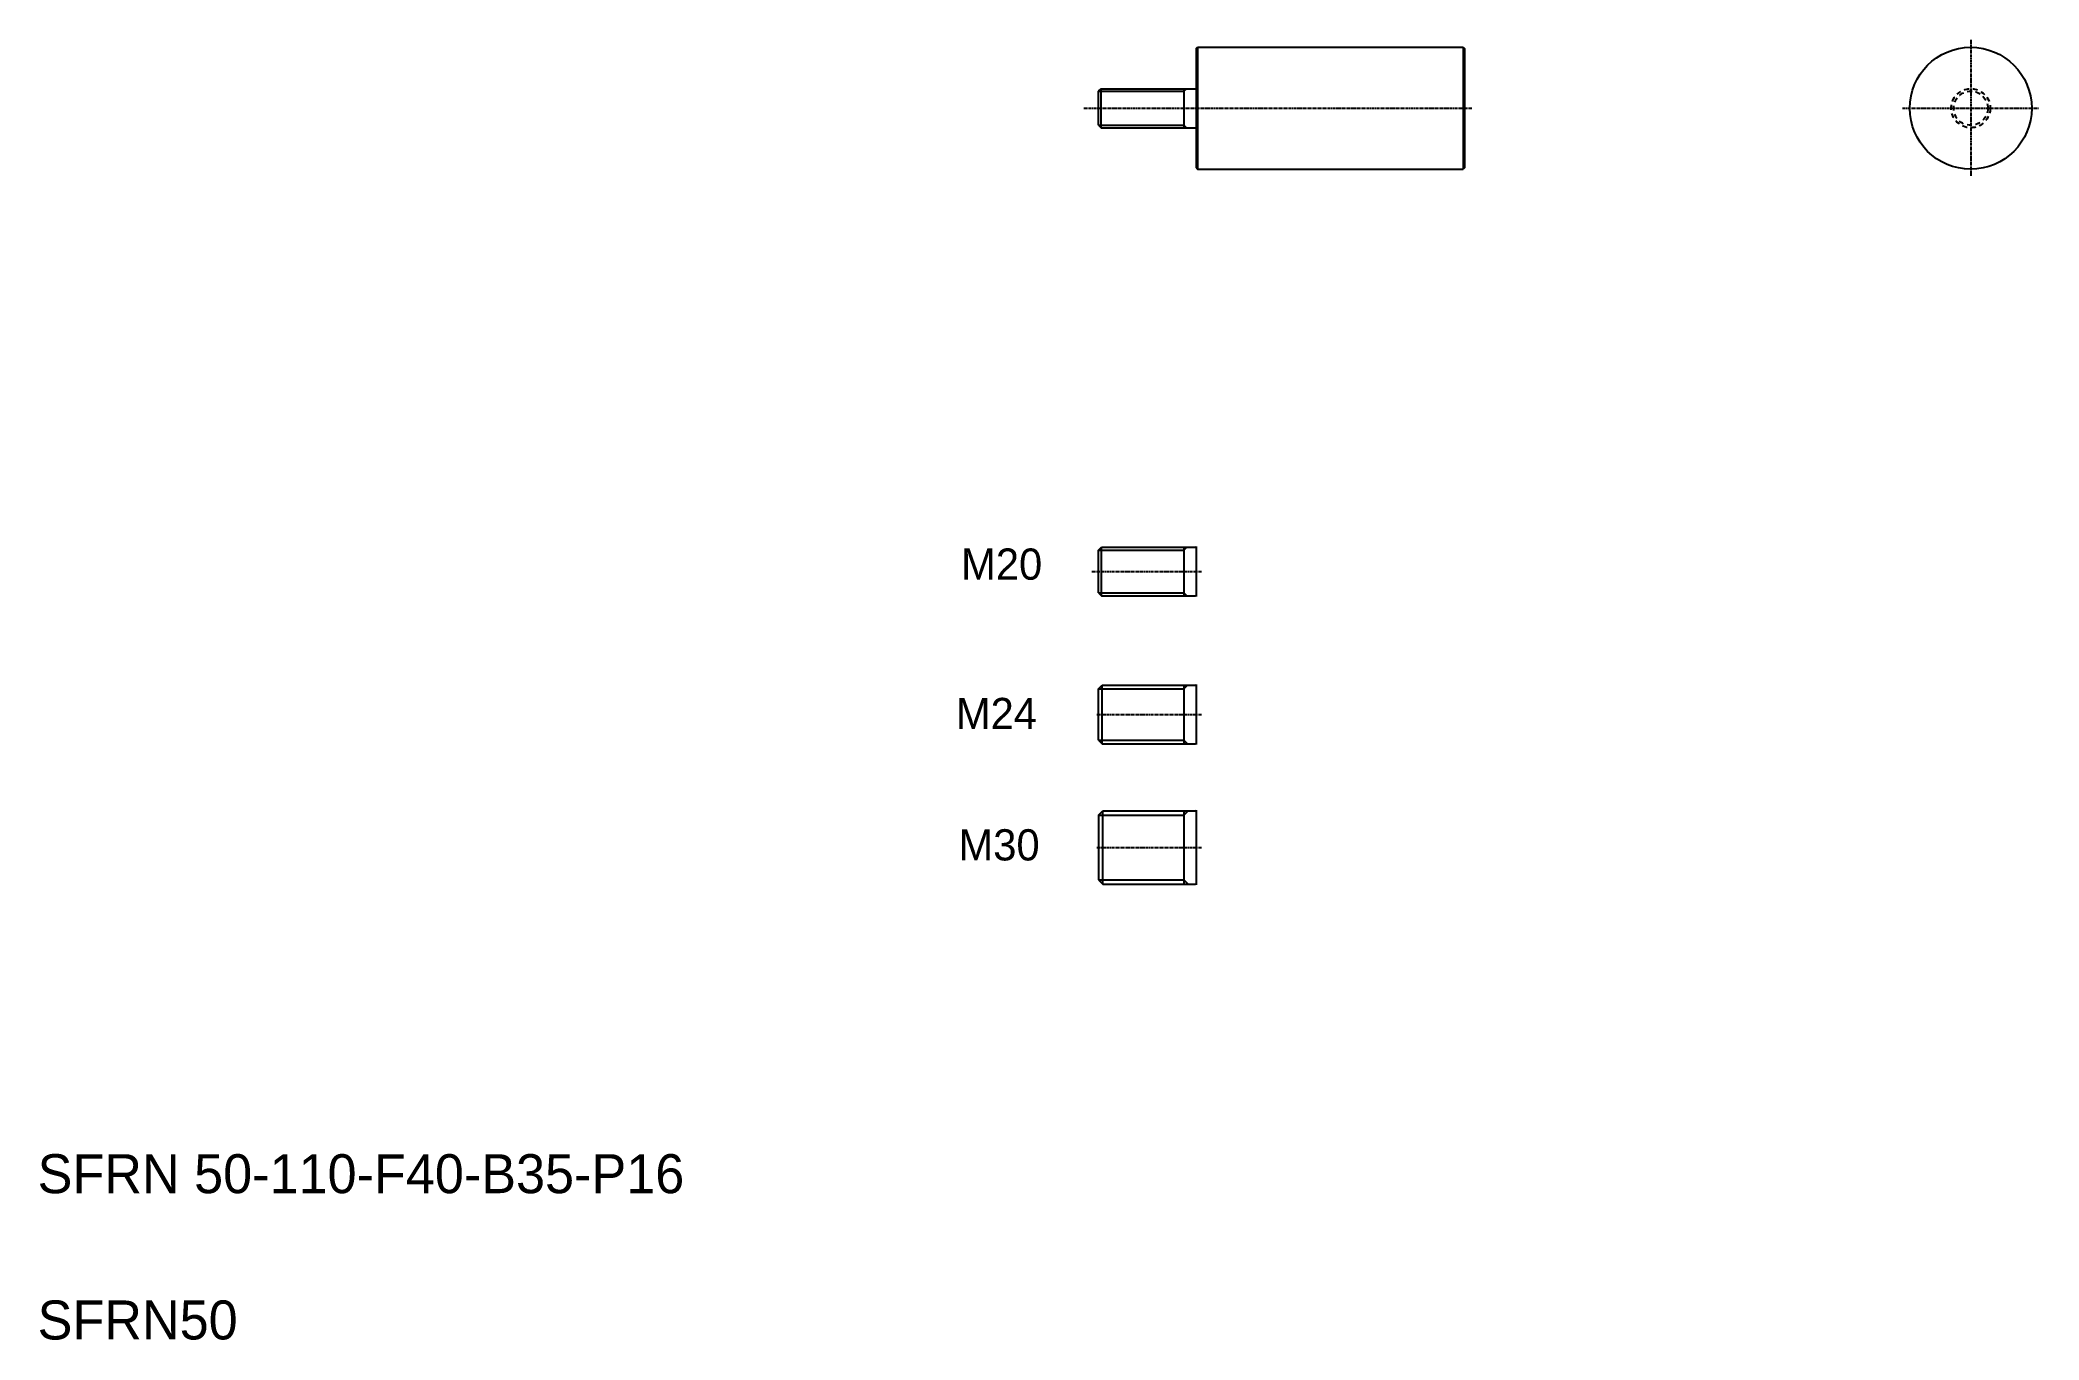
# Model space of a CAD drawing. Extents: x 42 to 862, y 79 to 612.
import ezdxf

# ---------------------------------------------------------------- set-up
doc = ezdxf.new("R2010")
doc.units = 0
doc.linetypes.add('CENTER', pattern=[2, 1.25, -0.25, 0.25, -0.25])
doc.linetypes.add('DASHED', pattern=[3.5, 2, -1.5])
doc.layers.get('0').update_dxf_attribs({"linetype": 'CONTINUOUS'})
doc.layers.add('CENTER', color=1, linetype='CENTER')

msp = doc.modelspace()

# ---------------------------------------------------------------- linework, layer by layer
at = {"color": 7, "linetype": 'CONTINUOUS'}
for p, q in [((516.18, 608.91), (516.68, 609.41)), ((516.18, 608.91), (516.18, 559.91)), ((516.68, 609.41), (625.68, 609.41)), ((516.68, 609.41), (516.68, 559.41)), ((625.68, 609.41), (625.68, 559.41)), ((625.68, 609.41), (626.18, 608.91)), ((626.18, 608.91), (626.18, 559.91)), ((476.18, 591.41), (477.18, 592.41)), ((477.18, 576.41), (477.18, 592.41)), ((477.18, 592.41), (515.98, 592.41)), ((476.18, 577.41), (477.18, 576.41)), ((477.18, 576.41), (515.98, 576.41)), ((516.18, 559.91), (516.68, 559.41)), ((516.68, 559.41), (625.68, 559.41)), ((626.18, 559.91), (625.68, 559.41)), ((476.18, 403.16), (477.43, 404.41)), ((477.43, 404.41), (515.88, 404.41)), ((477.43, 384.41), (477.43, 404.41)), ((476.18, 385.66), (477.43, 384.41)), ((477.43, 384.41), (515.88, 384.41)), ((476.18, 346.23), (477.68, 347.73)), ((477.68, 323.73), (477.68, 347.73)), ((477.68, 347.73), (515.88, 347.73)), ((476.18, 325.23), (477.68, 323.73)), ((477.68, 323.73), (515.88, 323.73)), ((476.18, 294.41), (477.93, 296.16)), ((477.93, 296.16), (515.88, 296.16)), ((477.93, 266.16), (477.93, 296.16)), ((476.18, 267.91), (477.93, 266.16)), ((477.93, 266.16), (515.88, 266.16))]:
    msp.add_line(p, q, dxfattribs=at)
for p, q in [((476.18, 577.41), (476.18, 591.41)), ((626.18, 596.66), (626.18, 596.66)), ((626.18, 584.41), (626.18, 584.41)), ((476.18, 385.66), (476.18, 403.16)), ((476.18, 325.23), (476.18, 346.23)), ((476.18, 294.41), (476.18, 267.91))]:
    msp.add_line(p, q)
at = {"color": 3, "linetype": 'CONTINUOUS'}
for p, q in [((476.18, 591.41), (511.18, 591.41)), ((511.18, 591.41), (512.18, 592.41)), ((476.18, 577.41), (511.18, 577.41)), ((511.18, 577.41), (512.18, 576.41)), ((476.18, 403.16), (511.18, 403.16)), ((511.18, 403.16), (512.43, 404.41)), ((476.18, 385.66), (511.18, 385.66)), ((511.18, 385.66), (512.43, 384.41)), ((476.18, 346.23), (511.18, 346.23)), ((511.18, 346.23), (512.68, 347.73)), ((476.18, 325.23), (511.18, 325.23)), ((511.18, 325.23), (512.68, 323.73)), ((511.18, 294.41), (512.93, 296.16)), ((476.18, 294.41), (511.18, 294.41)), ((476.18, 267.91), (511.18, 267.91)), ((511.18, 267.91), (512.93, 266.16))]:
    msp.add_line(p, q, dxfattribs=at)
at = {"color": 7}
for p, q in [((511.18, 592.41), (511.18, 576.41)), ((511.18, 404.41), (511.18, 384.41)), ((516.18, 404.71), (516.18, 384.11)), ((511.18, 347.73), (511.18, 323.73)), ((516.18, 348.03), (516.18, 323.43)), ((511.18, 296.16), (511.18, 266.16)), ((516.18, 296.46), (516.18, 265.86))]:
    msp.add_line(p, q, dxfattribs=at)
at = {"color": 7, "linetype": 'CONTINUOUS'}
msp.add_circle((833.84, 584.41), 25, dxfattribs=at)
at = {"color": 3, "linetype": 'DASHED'}
for radius in [8, 7]:
    msp.add_circle((833.84, 584.41), radius, dxfattribs=at)
at = {"color": 7, "linetype": 'CONTINUOUS'}
for centre, radius, start, end in [((515.98, 592.61), 0.2, 270, 0), ((515.98, 576.21), 0.2, 0, 90), ((515.88, 404.71), 0.3, 270, 0), ((515.88, 384.11), 0.3, 0, 90), ((515.88, 348.03), 0.3, 270, 0), ((515.88, 323.43), 0.3, 0, 90), ((515.88, 296.46), 0.3, 270, 0), ((515.88, 265.86), 0.3, 0, 90)]:
    msp.add_arc(centre, radius, start, end, dxfattribs=at)
at = {"layer": 'CENTER', "color": 1, "linetype": 'CENTER'}
for p, q in [((833.84, 612.41), (833.84, 556.41)), ((470.08, 584.41), (629.18, 584.41)), ((805.84, 584.41), (861.84, 584.41)), ((473.41, 394.41), (518.35, 394.41)), ((475.42, 335.73), (518.35, 335.73)), ((475.42, 281.16), (518.35, 281.16))]:
    msp.add_line(p, q, dxfattribs=at)

# ---------------------------------------------------------------- texts
for s, height, p in [('M20', 12.8, (419.77, 391.03)), ('M24', 12.8, (417.63, 329.75)), ('M30', 12.8, (418.71, 275.87)), ('SFRN 50-110-F40-B35-P16', 16, (41.08, 139.39)), ('SFRN50', 16, (41.08, 79.39))]:
    msp.add_text(s, height=height).set_placement(p)

doc.saveas('drawing.dxf')
